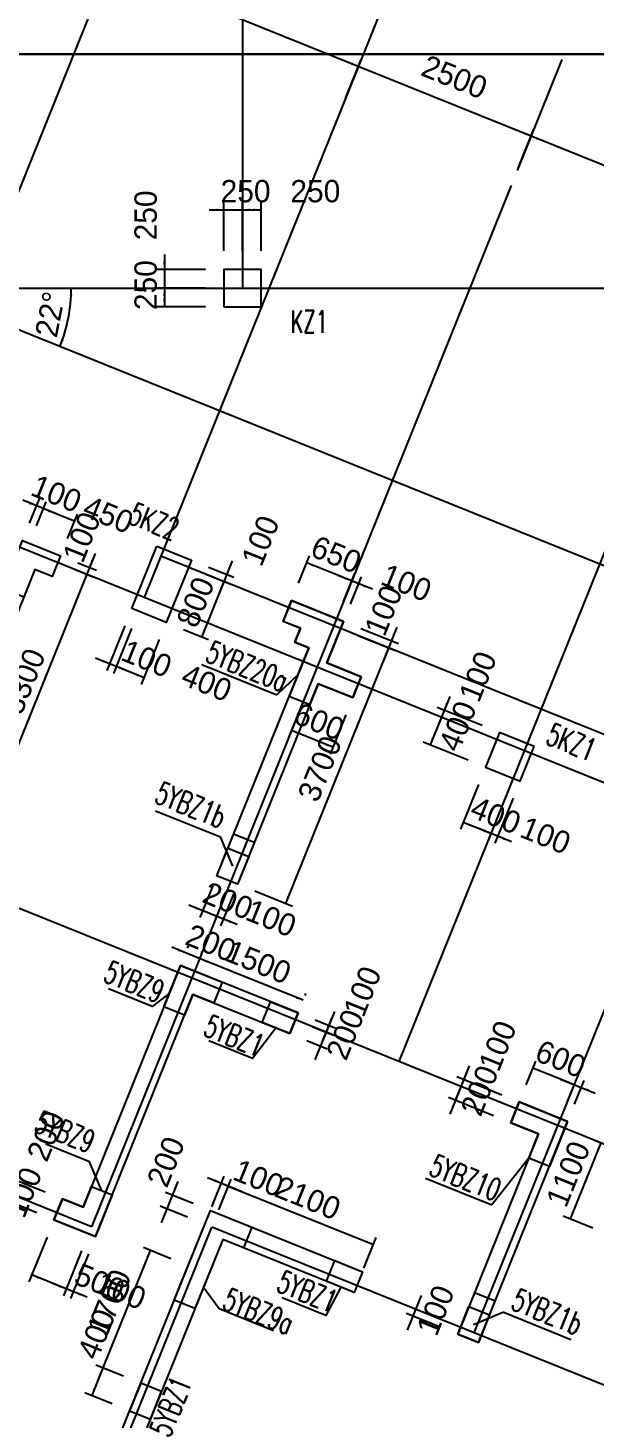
# Model space of a CAD drawing. Extents: x 387171 to 699106, y 11966 to 245688.
# Drawn here: x 535876 to 543490, y 78905 to 97582 of the extents above; entities that cross this region are included whole.
import ezdxf

# ---------------------------------------------------------------- set-up
doc = ezdxf.new("R2010")
doc.units = 0
doc.header["$LTSCALE"] = 100
doc.header["$MEASUREMENT"] = 0
doc.linetypes.add('DASHED', pattern=[19.05, 12.7, -6.35])
for name, color, linetype in [('b边缘构件', 235, 'Continuous'), ('COLU', 7, 'Continuous'), ('colu-主楼', 7, 'Continuous'), ('COLU_DASH', 9, 'DASHED'), ('DIM', 3, 'Continuous'), ('DOTE', 253, 'Continuous'), ('L-AXIS', 3, 'Continuous'), ('NUM', 7, 'Continuous'), ('wall-主楼', 2, 'Continuous'), ('Y阴影', 254, 'Continuous'), ('小尺寸', 4, 'Continuous'), ('边缘构件标注', 1, 'Continuous')]:
    doc.layers.add(name, color=color, linetype=linetype)
doc.styles.add('hztxt', font='hztxt')
doc.styles.get("Standard").update_dxf_attribs({"font": 'standard'})
doc.dimstyles.get("Standard").update_dxf_attribs({"dimtxt": 300, "dimasz": 100, "dimexe": 100, "dimexo": 250, "dimgap": 100, "dimtad": 0, "dimtoh": 1, "dimdec": 0, "dimdsep": 46, "dimcen": 0.09, "dimclrt": 7, "dimadec": 0, "dimazin": 0, "dimtfac": 1, "dimtdec": 4, "dimtofl": 0, "dimtmove": 0, "dimatfit": 3, "dimfxl": 1, "dimtolj": 1, "dimtzin": 0, "dimarcsym": 0})

# ---------------------------------------------------------------- blocks, each defined once
blk = doc.blocks.new('*D1286')
at = {"layer": 'L-AXIS', "color": 0, "linetype": 'ByBlock', "lineweight": -2}
for p, q in [((540137, 96632), (540348, 97156)), ((542630, 96129), (540311, 97064)), ((542456, 95697), (542667, 96222))]:
    blk.add_line(p, q, dxfattribs=at)
for points in [[(540311, 97064), (540410, 97042), (540398, 97011)], [(542630, 96129), (542531, 96151), (542543, 96182)]]:
    blk.add_solid(points, dxfattribs=at)
at = {"layer": 'L-AXIS', "color": 7, "linetype": 'Continuous', "lineweight": -2, "insert": (541601, 96921), "char_height": 300, "width": 780, "attachment_point": 5, "rotation": 338.0454, "style": 'hztxt'}
blk.add_mtext('2500', dxfattribs=at)
blk = doc.blocks.new('*D3702')
at = {"layer": 'L-AXIS', "color": 0, "linetype": 'ByBlock', "lineweight": -2}
for p, q in [((536798, 97978), (537009, 98502)), ((540311, 97064), (536972, 98410)), ((540137, 96632), (540348, 97156))]:
    blk.add_line(p, q, dxfattribs=at)
for points in [[(536972, 98410), (537071, 98388), (537059, 98357)], [(540311, 97064), (540212, 97086), (540225, 97117)]]:
    blk.add_solid(points, dxfattribs=at)
at = {"layer": 'L-AXIS', "color": 7, "linetype": 'Continuous', "lineweight": -2, "insert": (538772, 98061), "char_height": 300, "width": 775, "attachment_point": 5, "rotation": 338.0454, "style": 'hztxt'}
blk.add_mtext('3600', dxfattribs=at)
blk = doc.blocks.new('*D2415')
at = {"layer": 'L-AXIS', "color": 0, "linetype": 'ByBlock', "lineweight": -2}
blk.add_arc((534358, 94088), 2100, 338.0454, 0, dxfattribs=at)
for points in [[(536457, 94088), (536472, 93988), (536438, 93988)], [(536305, 93303), (536325, 93402), (536356, 93391)]]:
    blk.add_solid(points, dxfattribs=at)
at = {"layer": 'L-AXIS', "color": 7, "linetype": 'Continuous', "lineweight": -2, "insert": (536321, 93707), "char_height": 300, "width": 453.33, "attachment_point": 8, "rotation": 79.0227, "style": 'hztxt'}
blk.add_mtext('22%%D', dxfattribs=at)
blk = doc.blocks.new('*D1486')
at = {"layer": 'L-AXIS', "color": 0, "linetype": 'ByBlock', "lineweight": -2}
for p, q in [((542456, 95697), (542667, 96222)), ((545412, 95007), (542630, 96129)), ((545238, 94575), (545450, 95100))]:
    blk.add_line(p, q, dxfattribs=at)
for points in [[(542630, 96129), (542729, 96107), (542716, 96076)], [(545412, 95007), (545313, 95029), (545326, 95060)]]:
    blk.add_solid(points, dxfattribs=at)
at = {"layer": 'L-AXIS', "color": 7, "linetype": 'Continuous', "lineweight": -2, "insert": (544152, 95893), "char_height": 300, "width": 780, "attachment_point": 5, "rotation": 338.0454, "style": 'hztxt'}
blk.add_mtext('3000', dxfattribs=at)
blk = doc.blocks.new('*D110')
at = {"layer": '小尺寸', "color": 0, "linetype": 'ByBlock', "lineweight": -2}
for p, q in [((538620, 90429), (538433, 89965)), ((538265, 90249), (538601, 90113)), ((538302, 90342), (538638, 90206))]:
    blk.add_line(p, q, dxfattribs=at)
for points in [[(538545, 90244), (538567, 90343), (538598, 90330)], [(538508, 90151), (538486, 90052), (538455, 90064)]]:
    blk.add_solid(points, dxfattribs=at)
at = {"layer": '小尺寸', "color": 7, "linetype": 'Continuous', "lineweight": -2, "insert": (538998, 90698), "char_height": 300, "width": 476.67, "attachment_point": 5, "rotation": 68.0454, "style": 'hztxt'}
blk.add_mtext('100', dxfattribs=at)
blk = doc.blocks.new('*D603')
at = {"layer": '小尺寸', "color": 0, "linetype": 'ByBlock', "lineweight": -2}
for p, q in [((538265, 90249), (538601, 90113)), ((538508, 90151), (538209, 89409)), ((537966, 89507), (538302, 89371))]:
    blk.add_line(p, q, dxfattribs=at)
for points in [[(538508, 90151), (538486, 90052), (538455, 90064)], [(538209, 89409), (538231, 89508), (538262, 89495)]]:
    blk.add_solid(points, dxfattribs=at)
at = {"layer": '小尺寸', "color": 7, "linetype": 'Continuous', "lineweight": -2, "insert": (538127, 89873), "char_height": 300, "width": 566.67, "attachment_point": 5, "rotation": 68.0454, "style": 'hztxt'}
blk.add_mtext('800', dxfattribs=at)
blk = doc.blocks.new('*D3101')
at = {"layer": '小尺寸', "color": 0, "linetype": 'ByBlock', "lineweight": -2}
for p, q in [((537269, 89518), (537026, 88915)), ((537640, 89369), (537397, 88766)), ((537435, 88858), (537064, 89008))]:
    blk.add_line(p, q, dxfattribs=at)
for points in [[(537064, 89008), (537163, 88986), (537150, 88955)], [(537435, 88858), (537336, 88880), (537348, 88911)]]:
    blk.add_solid(points, dxfattribs=at)
at = {"layer": '小尺寸', "color": 7, "linetype": 'Continuous', "lineweight": -2, "insert": (538276, 88789), "char_height": 300, "width": 576.67, "attachment_point": 5, "rotation": 338.0454, "style": 'hztxt'}
blk.add_mtext('400', dxfattribs=at)
blk = doc.blocks.new('*D3293')
at = {"layer": '小尺寸', "color": 0, "linetype": 'ByBlock', "lineweight": -2}
for p, q in [((537177, 89555), (536934, 88953)), ((537269, 89518), (537026, 88915)), ((537249, 88933), (536785, 89120))]:
    blk.add_line(p, q, dxfattribs=at)
for points in [[(536971, 89045), (536872, 89067), (536884, 89098)], [(537064, 89008), (537163, 88986), (537150, 88955)]]:
    blk.add_solid(points, dxfattribs=at)
at = {"layer": '小尺寸', "color": 7, "linetype": 'Continuous', "lineweight": -2, "insert": (537471, 89113), "char_height": 300, "width": 476.67, "attachment_point": 5, "rotation": 338.0454, "style": 'hztxt'}
blk.add_mtext('100', dxfattribs=at)
blk = doc.blocks.new('*D3273')
at = {"layer": '小尺寸', "color": 0, "linetype": 'ByBlock', "lineweight": -2}
for p, q in [((541538, 88606), (541351, 88142)), ((541936, 88122), (541333, 88365)), ((541973, 88215), (541370, 88458))]:
    blk.add_line(p, q, dxfattribs=at)
for points in [[(541463, 88420), (541485, 88519), (541516, 88507)], [(541426, 88328), (541404, 88229), (541373, 88241)]]:
    blk.add_solid(points, dxfattribs=at)
at = {"layer": '小尺寸', "color": 7, "linetype": 'Continuous', "lineweight": -2, "insert": (541916, 88874), "char_height": 300, "width": 476.67, "attachment_point": 5, "rotation": 68.0454, "style": 'hztxt'}
blk.add_mtext('100', dxfattribs=at)
blk = doc.blocks.new('*D3474')
at = {"layer": '小尺寸', "color": 0, "linetype": 'ByBlock', "lineweight": -2}
for p, q in [((541936, 88122), (541333, 88365)), ((541426, 88328), (541276, 87957)), ((541786, 87751), (541183, 87994))]:
    blk.add_line(p, q, dxfattribs=at)
for points in [[(541426, 88328), (541404, 88229), (541373, 88241)], [(541276, 87957), (541298, 88056), (541329, 88043)]]:
    blk.add_solid(points, dxfattribs=at)
at = {"layer": '小尺寸', "color": 7, "linetype": 'Continuous', "lineweight": -2, "insert": (541646, 88207), "char_height": 300, "width": 576.67, "attachment_point": 5, "rotation": 68.0454, "style": 'hztxt'}
blk.add_mtext('400', dxfattribs=at)
blk = doc.blocks.new('*D3729')
at = {"layer": '小尺寸', "color": 0, "linetype": 'ByBlock', "lineweight": -2}
for p, q in [((542296, 87276), (542053, 86673)), ((542388, 87239), (542145, 86636)), ((542368, 86654), (541905, 86841))]:
    blk.add_line(p, q, dxfattribs=at)
for points in [[(542090, 86766), (541991, 86788), (542003, 86819)], [(542183, 86729), (542282, 86707), (542269, 86676)]]:
    blk.add_solid(points, dxfattribs=at)
at = {"layer": '小尺寸', "color": 7, "linetype": 'Continuous', "lineweight": -2, "insert": (542824, 86740), "char_height": 300, "width": 476.67, "attachment_point": 5, "rotation": 338.0454, "style": 'hztxt'}
blk.add_mtext('100', dxfattribs=at)
blk = doc.blocks.new('*D2057')
at = {"layer": '小尺寸', "color": 0, "linetype": 'ByBlock', "lineweight": -2}
for p, q in [((541925, 87426), (541682, 86823)), ((542296, 87276), (542053, 86673)), ((542090, 86766), (541719, 86916))]:
    blk.add_line(p, q, dxfattribs=at)
for points in [[(541719, 86916), (541818, 86894), (541806, 86863)], [(542090, 86766), (541991, 86788), (542003, 86819)]]:
    blk.add_solid(points, dxfattribs=at)
at = {"layer": '小尺寸', "color": 7, "linetype": 'Continuous', "lineweight": -2, "insert": (542156, 87009), "char_height": 300, "width": 576.67, "attachment_point": 5, "rotation": 338.0454, "style": 'hztxt'}
blk.add_mtext('400', dxfattribs=at)
blk = doc.blocks.new('*D3085')
at = {"layer": '小尺寸', "color": 0, "linetype": 'ByBlock', "lineweight": -2}
for p, q in [((538543, 85990), (538370, 85563)), ((538635, 85953), (538463, 85525)), ((538686, 85543), (538222, 85730))]:
    blk.add_line(p, q, dxfattribs=at)
for points in [[(538408, 85655), (538309, 85677), (538321, 85708)], [(538500, 85618), (538599, 85596), (538587, 85565)]]:
    blk.add_solid(points, dxfattribs=at)
at = {"layer": '小尺寸', "color": 7, "linetype": 'Continuous', "lineweight": -2, "insert": (539141, 85629), "char_height": 300, "width": 476.67, "attachment_point": 5, "rotation": 338.0454, "style": 'hztxt'}
blk.add_mtext('100', dxfattribs=at)
blk = doc.blocks.new('*D3495')
at = {"layer": '小尺寸', "color": 0, "linetype": 'ByBlock', "lineweight": -2}
for p, q in [((537668, 81540), (537893, 82097)), ((538094, 81800), (537725, 81949)), ((538019, 81615), (537650, 81763))]:
    blk.add_line(p, q, dxfattribs=at)
for points in [[(537818, 81911), (537840, 82010), (537871, 81998)], [(537743, 81726), (537721, 81627), (537690, 81639)]]:
    blk.add_solid(points, dxfattribs=at)
at = {"layer": '小尺寸', "color": 7, "linetype": 'Continuous', "lineweight": -2, "insert": (537729, 82360), "char_height": 300, "width": 566.67, "attachment_point": 5, "rotation": 68.0454, "style": 'hztxt'}
blk.add_mtext('200', dxfattribs=at)
blk = doc.blocks.new('*D1856')
at = {"layer": '小尺寸', "color": 0, "linetype": 'ByBlock', "lineweight": -2}
for p, q in [((540971, 80101), (541158, 80565)), ((541413, 80138), (540953, 80324)), ((541450, 80231), (540991, 80417))]:
    blk.add_line(p, q, dxfattribs=at)
for points in [[(541084, 80379), (541106, 80478), (541136, 80466)], [(541046, 80286), (541024, 80187), (540993, 80200)]]:
    blk.add_solid(points, dxfattribs=at)
at = {"layer": '小尺寸', "color": 7, "linetype": 'Continuous', "lineweight": -2, "insert": (541348, 80366), "char_height": 300, "width": 476.67, "attachment_point": 5, "rotation": 68.0454, "style": 'hztxt'}
blk.add_mtext('100', dxfattribs=at)
blk = doc.blocks.new('*D2559')
at = {"layer": '小尺寸', "color": 0, "linetype": 'ByBlock', "lineweight": -2}
for p, q in [((538357, 86065), (538185, 85637)), ((538543, 85990), (538370, 85563)), ((538593, 85581), (538037, 85805))]:
    blk.add_line(p, q, dxfattribs=at)
for points in [[(538222, 85730), (538123, 85752), (538136, 85783)], [(538408, 85655), (538507, 85633), (538494, 85603)]]:
    blk.add_solid(points, dxfattribs=at)
at = {"layer": '小尺寸', "color": 7, "linetype": 'Continuous', "lineweight": -2, "insert": (538562, 85863), "char_height": 300, "width": 566.67, "attachment_point": 5, "rotation": 338.0454, "style": 'hztxt'}
blk.add_mtext('200', dxfattribs=at)
blk = doc.blocks.new('*D532')
at = {"layer": '小尺寸', "color": 0, "linetype": 'ByBlock', "lineweight": -2}
for p, q in [((540501, 90045), (540037, 90232)), ((540111, 89882), (540260, 90250)), ((540204, 89844), (540352, 90212))]:
    blk.add_line(p, q, dxfattribs=at)
for points in [[(540222, 90157), (540123, 90179), (540136, 90210)], [(540315, 90120), (540414, 90098), (540402, 90067)]]:
    blk.add_solid(points, dxfattribs=at)
at = {"layer": '小尺寸', "color": 7, "linetype": 'Continuous', "lineweight": -2, "insert": (540956, 90131), "char_height": 300, "width": 476.67, "attachment_point": 5, "rotation": 338.0454, "style": 'hztxt'}
blk.add_mtext('100', dxfattribs=at)
blk = doc.blocks.new('*D501')
at = {"layer": '小尺寸', "color": 0, "linetype": 'ByBlock', "lineweight": -2}
for p, q in [((539509, 90125), (539657, 90493)), ((540222, 90157), (539619, 90400)), ((540111, 89882), (540260, 90250))]:
    blk.add_line(p, q, dxfattribs=at)
for points in [[(539619, 90400), (539718, 90378), (539706, 90347)], [(540222, 90157), (540123, 90179), (540136, 90210)]]:
    blk.add_solid(points, dxfattribs=at)
at = {"layer": '小尺寸', "color": 7, "linetype": 'Continuous', "lineweight": -2, "insert": (540014, 90510), "char_height": 300, "width": 556.67, "attachment_point": 5, "rotation": 338.0454, "style": 'hztxt'}
blk.add_mtext('650', dxfattribs=at)
blk = doc.blocks.new('*D750')
at = {"layer": '小尺寸', "color": 0, "linetype": 'ByBlock', "lineweight": -2}
for p, q in [((540343, 89519), (540848, 89315)), ((540830, 89538), (540643, 89074)), ((540305, 89426), (540811, 89222))]:
    blk.add_line(p, q, dxfattribs=at)
for points in [[(540756, 89353), (540777, 89452), (540808, 89439)], [(540718, 89260), (540696, 89161), (540665, 89173)]]:
    blk.add_solid(points, dxfattribs=at)
at = {"layer": '小尺寸', "color": 7, "linetype": 'Continuous', "lineweight": -2, "insert": (540650, 89760), "char_height": 300, "width": 476.67, "attachment_point": 5, "rotation": 68.0454, "style": 'hztxt'}
blk.add_mtext('100', dxfattribs=at)
blk = doc.blocks.new('*D1007')
at = {"layer": '小尺寸', "color": 0, "linetype": 'ByBlock', "lineweight": -2}
for p, q in [((540305, 89426), (540811, 89222)), ((540718, 89260), (539335, 85828)), ((538922, 85995), (539427, 85791))]:
    blk.add_line(p, q, dxfattribs=at)
for points in [[(540718, 89260), (540696, 89161), (540665, 89173)], [(539335, 85828), (539357, 85927), (539388, 85915)]]:
    blk.add_solid(points, dxfattribs=at)
at = {"layer": '小尺寸', "color": 7, "linetype": 'Continuous', "lineweight": -2, "insert": (539795, 87637), "char_height": 300, "width": 780, "attachment_point": 5, "rotation": 68.0454, "style": 'hztxt'}
blk.add_mtext('3700', dxfattribs=at)
blk = doc.blocks.new('*D1284')
at = {"layer": '小尺寸', "color": 0, "linetype": 'ByBlock', "lineweight": -2}
for p, q in [((536547, 90402), (536797, 90301)), ((536779, 90524), (536592, 90060)), ((536510, 90309), (536760, 90208))]:
    blk.add_line(p, q, dxfattribs=at)
for points in [[(536704, 90339), (536726, 90438), (536757, 90425)], [(536667, 90246), (536645, 90147), (536614, 90159)]]:
    blk.add_solid(points, dxfattribs=at)
at = {"layer": '小尺寸', "color": 7, "linetype": 'Continuous', "lineweight": -2, "insert": (536599, 90746), "char_height": 300, "width": 476.67, "attachment_point": 5, "rotation": 68.0454, "style": 'hztxt'}
blk.add_mtext('100', dxfattribs=at)
blk = doc.blocks.new('*D3952')
at = {"layer": '小尺寸', "color": 0, "linetype": 'ByBlock', "lineweight": -2}
for p, q in [((536667, 90246), (535433, 87185)), ((536510, 90309), (536760, 90208)), ((535044, 87342), (535526, 87148))]:
    blk.add_line(p, q, dxfattribs=at)
for points in [[(536667, 90246), (536645, 90147), (536614, 90159)], [(535433, 87185), (535455, 87284), (535486, 87272)]]:
    blk.add_solid(points, dxfattribs=at)
at = {"layer": '小尺寸', "color": 7, "linetype": 'Continuous', "lineweight": -2, "insert": (535818, 88809), "char_height": 300, "width": 780, "attachment_point": 5, "rotation": 68.0454, "style": 'hztxt'}
blk.add_mtext('3300', dxfattribs=at)
blk = doc.blocks.new('*D4170')
at = {"layer": '小尺寸', "color": 0, "linetype": 'ByBlock', "lineweight": -2}
for p, q in [((535992, 90895), (536123, 91220)), ((536502, 90959), (536085, 91127)), ((536409, 90727), (536540, 91052))]:
    blk.add_line(p, q, dxfattribs=at)
for points in [[(536085, 91127), (536184, 91105), (536172, 91075)], [(536502, 90959), (536404, 90981), (536416, 91012)]]:
    blk.add_solid(points, dxfattribs=at)
at = {"layer": '小尺寸', "color": 7, "linetype": 'Continuous', "lineweight": -2, "insert": (536956, 91046), "char_height": 300, "width": 576.67, "attachment_point": 5, "rotation": 338.0454, "style": 'hztxt'}
blk.add_mtext('450', dxfattribs=at)
blk = doc.blocks.new('*D36')
at = {"layer": '小尺寸', "color": 0, "linetype": 'ByBlock', "lineweight": -2}
for p, q in [((536271, 91053), (535807, 91240)), ((535899, 90933), (536030, 91257)), ((535992, 90895), (536123, 91220))]:
    blk.add_line(p, q, dxfattribs=at)
for points in [[(535992, 91165), (535893, 91187), (535906, 91218)], [(536085, 91127), (536184, 91105), (536172, 91075)]]:
    blk.add_solid(points, dxfattribs=at)
at = {"layer": '小尺寸', "color": 7, "linetype": 'Continuous', "lineweight": -2, "insert": (536259, 91327), "char_height": 300, "width": 476.67, "attachment_point": 5, "rotation": 338.0454, "style": 'hztxt'}
blk.add_mtext('100', dxfattribs=at)
blk = doc.blocks.new('*D1335')
at = {"layer": '小尺寸', "color": 0, "linetype": 'ByBlock', "lineweight": -2}
for p, q in [((538205, 85152), (538217, 85182)), ((539571, 84528), (538179, 85089)), ((539596, 84591), (539608, 84621))]:
    blk.add_line(p, q, dxfattribs=at)
for points in [[(538179, 85089), (538278, 85067), (538266, 85036)], [(539571, 84528), (539472, 84550), (539484, 84581)]]:
    blk.add_solid(points, dxfattribs=at)
at = {"layer": '小尺寸', "color": 7, "linetype": 'Continuous', "lineweight": -2, "insert": (538969, 85040), "char_height": 300, "width": 690, "attachment_point": 5, "rotation": 338.0454, "style": 'hztxt'}
blk.add_mtext('1500', dxfattribs=at)
blk = doc.blocks.new('*D1570')
at = {"layer": '小尺寸', "color": 0, "linetype": 'ByBlock', "lineweight": -2}
for p, q in [((538365, 85014), (537808, 85239)), ((538019, 85226), (538031, 85257)), ((538205, 85152), (538217, 85182))]:
    blk.add_line(p, q, dxfattribs=at)
for points in [[(537994, 85164), (537895, 85186), (537907, 85217)], [(538179, 85089), (538278, 85067), (538266, 85036)]]:
    blk.add_solid(points, dxfattribs=at)
at = {"layer": '小尺寸', "color": 7, "linetype": 'Continuous', "lineweight": -2, "insert": (538333, 85296), "char_height": 300, "width": 566.67, "attachment_point": 5, "rotation": 338.0454, "style": 'hztxt'}
blk.add_mtext('200', dxfattribs=at)
blk = doc.blocks.new('*D565')
at = {"layer": '小尺寸', "color": 0, "linetype": 'ByBlock', "lineweight": -2}
for p, q in [((536597, 81163), (536354, 80561)), ((536690, 81126), (536447, 80523)), ((536670, 80541), (536206, 80728))]:
    blk.add_line(p, q, dxfattribs=at)
for points in [[(536391, 80653), (536292, 80675), (536305, 80706)], [(536484, 80616), (536583, 80594), (536571, 80563)]]:
    blk.add_solid(points, dxfattribs=at)
at = {"layer": '小尺寸', "color": 7, "linetype": 'Continuous', "lineweight": -2, "insert": (537125, 80627), "char_height": 300, "width": 476.67, "attachment_point": 5, "rotation": 338.0454, "style": 'hztxt'}
blk.add_mtext('100', dxfattribs=at)
blk = doc.blocks.new('*D816')
at = {"layer": '小尺寸', "color": 0, "linetype": 'ByBlock', "lineweight": -2}
for p, q in [((536133, 81350), (535890, 80747)), ((536597, 81163), (536354, 80561)), ((536391, 80653), (535928, 80840))]:
    blk.add_line(p, q, dxfattribs=at)
for points in [[(535928, 80840), (536027, 80818), (536014, 80787)], [(536391, 80653), (536292, 80675), (536305, 80706)]]:
    blk.add_solid(points, dxfattribs=at)
at = {"layer": '小尺寸', "color": 7, "linetype": 'Continuous', "lineweight": -2, "insert": (536840, 80742), "char_height": 300, "width": 566.67, "attachment_point": 5, "rotation": 338.0454, "style": 'hztxt'}
blk.add_mtext('500', dxfattribs=at)
blk = doc.blocks.new('*D1069')
at = {"layer": '小尺寸', "color": 0, "linetype": 'ByBlock', "lineweight": -2}
for p, q in [((535437, 81685), (535623, 82149)), ((535878, 81831), (535456, 82001)), ((535995, 81676), (535419, 81908))]:
    blk.add_line(p, q, dxfattribs=at)
for points in [[(535549, 81963), (535571, 82062), (535602, 82050)], [(535511, 81871), (535489, 81772), (535458, 81784)]]:
    blk.add_solid(points, dxfattribs=at)
at = {"layer": '小尺寸', "color": 7, "linetype": 'Continuous', "lineweight": -2, "insert": (535813, 81950), "char_height": 300, "width": 476.67, "attachment_point": 5, "rotation": 68.0454, "style": 'hztxt'}
blk.add_mtext('100', dxfattribs=at)
blk = doc.blocks.new('*D1032')
at = {"layer": '小尺寸', "color": 0, "linetype": 'ByBlock', "lineweight": -2}
for p, q in [((535474, 81778), (535698, 82334)), ((536107, 81954), (535531, 82186)), ((535878, 81831), (535456, 82001))]:
    blk.add_line(p, q, dxfattribs=at)
for points in [[(535623, 82149), (535645, 82248), (535676, 82235)], [(535549, 81963), (535527, 81864), (535496, 81877)]]:
    blk.add_solid(points, dxfattribs=at)
at = {"layer": '小尺寸', "color": 7, "linetype": 'Continuous', "lineweight": -2, "insert": (536118, 82706), "char_height": 300, "width": 566.67, "attachment_point": 5, "rotation": 68.0454, "style": 'hztxt'}
blk.add_mtext('200', dxfattribs=at)
blk = doc.blocks.new('*D3934')
at = {"layer": '小尺寸', "color": 0, "linetype": 'ByBlock', "lineweight": -2}
for p, q in [((539734, 84265), (540008, 84155)), ((539990, 84378), (539803, 83914)), ((539697, 84173), (539970, 84062))]:
    blk.add_line(p, q, dxfattribs=at)
for points in [[(539915, 84193), (539937, 84292), (539968, 84279)], [(539877, 84100), (539856, 84001), (539825, 84013)]]:
    blk.add_solid(points, dxfattribs=at)
at = {"layer": '小尺寸', "color": 7, "linetype": 'Continuous', "lineweight": -2, "insert": (540367, 84647), "char_height": 300, "width": 476.67, "attachment_point": 5, "rotation": 68.0454, "style": 'hztxt'}
blk.add_mtext('100', dxfattribs=at)
blk = doc.blocks.new('*D56')
at = {"layer": '小尺寸', "color": 0, "linetype": 'ByBlock', "lineweight": -2}
for p, q in [((539952, 84285), (539728, 83729)), ((539697, 84173), (539970, 84062)), ((539622, 83987), (539895, 83877))]:
    blk.add_line(p, q, dxfattribs=at)
for points in [[(539877, 84100), (539899, 84199), (539930, 84186)], [(539803, 83914), (539781, 83815), (539750, 83828)]]:
    blk.add_solid(points, dxfattribs=at)
at = {"layer": '小尺寸', "color": 7, "linetype": 'Continuous', "lineweight": -2, "insert": (540134, 84067), "char_height": 300, "width": 566.67, "attachment_point": 5, "rotation": 68.0454, "style": 'hztxt'}
blk.add_mtext('200', dxfattribs=at)
blk = doc.blocks.new('*D3022')
at = {"layer": '小尺寸', "color": 0, "linetype": 'ByBlock', "lineweight": -2}
for p, q in [((542564, 83394), (542692, 83712)), ((542654, 83619), (543211, 83395)), ((543120, 83170), (543248, 83488))]:
    blk.add_line(p, q, dxfattribs=at)
for points in [[(542654, 83619), (542753, 83597), (542741, 83566)], [(543211, 83395), (543112, 83417), (543124, 83448)]]:
    blk.add_solid(points, dxfattribs=at)
at = {"layer": '小尺寸', "color": 7, "linetype": 'Continuous', "lineweight": -2, "insert": (543026, 83739), "char_height": 300, "width": 556.67, "attachment_point": 5, "rotation": 338.0454, "style": 'hztxt'}
blk.add_mtext('600', dxfattribs=at)
blk = doc.blocks.new('*D2981')
at = {"layer": '小尺寸', "color": 0, "linetype": 'ByBlock', "lineweight": -2}
for p, q in [((543025, 83470), (543489, 83283)), ((543120, 83170), (543248, 83488)), ((543213, 83133), (543341, 83450))]:
    blk.add_line(p, q, dxfattribs=at)
for points in [[(543211, 83395), (543112, 83417), (543124, 83448)], [(543304, 83357), (543403, 83336), (543390, 83305)]]:
    blk.add_solid(points, dxfattribs=at)
at = {"layer": '小尺寸', "color": 7, "linetype": 'Continuous', "lineweight": -2, "insert": (543945, 83369), "char_height": 300, "width": 476.67, "attachment_point": 5, "rotation": 338.0454, "style": 'hztxt'}
blk.add_mtext('100', dxfattribs=at)
blk = doc.blocks.new('*D808')
at = {"layer": '小尺寸', "color": 0, "linetype": 'ByBlock', "lineweight": -2}
for p, q in [((541616, 83183), (541803, 83647)), ((542238, 83256), (541635, 83499)), ((542201, 83163), (541598, 83406))]:
    blk.add_line(p, q, dxfattribs=at)
for points in [[(541728, 83462), (541750, 83561), (541781, 83548)], [(541691, 83369), (541669, 83270), (541638, 83282)]]:
    blk.add_solid(points, dxfattribs=at)
at = {"layer": '小尺寸', "color": 7, "linetype": 'Continuous', "lineweight": -2, "insert": (542181, 83916), "char_height": 300, "width": 476.67, "attachment_point": 5, "rotation": 68.0454, "style": 'hztxt'}
blk.add_mtext('100', dxfattribs=at)
blk = doc.blocks.new('*D3206')
at = {"layer": '小尺寸', "color": 0, "linetype": 'ByBlock', "lineweight": -2}
for p, q in [((538287, 82147), (538751, 81960)), ((538344, 81753), (538510, 82165)), ((538437, 81716), (538603, 82127))]:
    blk.add_line(p, q, dxfattribs=at)
for points in [[(538473, 82072), (538374, 82094), (538386, 82125)], [(538565, 82034), (538664, 82013), (538652, 81982)]]:
    blk.add_solid(points, dxfattribs=at)
at = {"layer": '小尺寸', "color": 7, "linetype": 'Continuous', "lineweight": -2, "insert": (538973, 82140), "char_height": 300, "width": 476.67, "attachment_point": 5, "rotation": 338.0454, "style": 'hztxt'}
blk.add_mtext('100', dxfattribs=at)
blk = doc.blocks.new('*D1271')
at = {"layer": '小尺寸', "color": 0, "linetype": 'ByBlock', "lineweight": -2}
for p, q in [((538437, 81716), (538603, 82127)), ((538565, 82034), (540513, 81249)), ((540385, 80930), (540551, 81342))]:
    blk.add_line(p, q, dxfattribs=at)
for points in [[(538565, 82034), (538664, 82013), (538652, 81982)], [(540513, 81249), (540414, 81271), (540427, 81302)]]:
    blk.add_solid(points, dxfattribs=at)
at = {"layer": '小尺寸', "color": 7, "linetype": 'Continuous', "lineweight": -2, "insert": (539633, 81874), "char_height": 300, "width": 775, "attachment_point": 5, "rotation": 338.0454, "style": 'hztxt'}
blk.add_mtext('2100', dxfattribs=at)
blk = doc.blocks.new('*D772')
at = {"layer": '小尺寸', "color": 0, "linetype": 'ByBlock', "lineweight": -2}
for p, q in [((537518, 81169), (536883, 79593)), ((537794, 81058), (537426, 81207)), ((537159, 79482), (536790, 79630))]:
    blk.add_line(p, q, dxfattribs=at)
for points in [[(537518, 81169), (537496, 81070), (537465, 81083)], [(536883, 79593), (536905, 79692), (536936, 79680)]]:
    blk.add_solid(points, dxfattribs=at)
at = {"layer": '小尺寸', "color": 7, "linetype": 'Continuous', "lineweight": -2, "insert": (536969, 80475), "char_height": 300, "width": 690, "attachment_point": 5, "rotation": 68.0454, "style": 'hztxt'}
blk.add_mtext('1700', dxfattribs=at)
blk = doc.blocks.new('*D1026')
at = {"layer": '小尺寸', "color": 0, "linetype": 'ByBlock', "lineweight": -2}
for p, q in [((536883, 79593), (536733, 79222)), ((537159, 79482), (536790, 79630)), ((537009, 79111), (536641, 79259))]:
    blk.add_line(p, q, dxfattribs=at)
for points in [[(536883, 79593), (536861, 79494), (536830, 79507)], [(536733, 79222), (536755, 79321), (536786, 79309)]]:
    blk.add_solid(points, dxfattribs=at)
at = {"layer": '小尺寸', "color": 7, "linetype": 'Continuous', "lineweight": -2, "insert": (536796, 80047), "char_height": 300, "width": 576.67, "attachment_point": 5, "rotation": 68.0454, "style": 'hztxt'}
blk.add_mtext('400', dxfattribs=at)
blk = doc.blocks.new('*D51')
at = {"layer": '小尺寸', "color": 0, "linetype": 'ByBlock', "lineweight": -2}
for p, q in [((543566, 82613), (543154, 81593)), ((543871, 82490), (543473, 82651)), ((543459, 81470), (543062, 81630))]:
    blk.add_line(p, q, dxfattribs=at)
for points in [[(543566, 82613), (543544, 82514), (543513, 82527)], [(543154, 81593), (543176, 81692), (543207, 81679)]]:
    blk.add_solid(points, dxfattribs=at)
at = {"layer": '小尺寸', "color": 7, "linetype": 'Continuous', "lineweight": -2, "insert": (543128, 82196), "char_height": 300, "width": 685, "attachment_point": 5, "rotation": 68.0454, "style": 'hztxt'}
blk.add_mtext('1100', dxfattribs=at)
blk = doc.blocks.new('*D2490')
at = {"layer": '小尺寸', "color": 0, "linetype": 'ByBlock', "lineweight": -2}
for p, q in [((539588, 88583), (539376, 88056)), ((540144, 88359), (539932, 87832)), ((539969, 87925), (539413, 88149))]:
    blk.add_line(p, q, dxfattribs=at)
for points in [[(539413, 88149), (539512, 88127), (539499, 88096)], [(539969, 87925), (539870, 87947), (539883, 87978)]]:
    blk.add_solid(points, dxfattribs=at)
at = {"layer": '小尺寸', "color": 7, "linetype": 'Continuous', "lineweight": -2, "insert": (539785, 88269), "char_height": 300, "width": 556.67, "attachment_point": 5, "rotation": 338.0454, "style": 'hztxt'}
blk.add_mtext('600', dxfattribs=at)
blk = doc.blocks.new('*D1790')
at = {"layer": '小尺寸', "color": 0, "linetype": 'ByBlock', "lineweight": -2}
for p, q in [((541765, 83554), (541541, 82998)), ((542201, 83163), (541598, 83406)), ((542126, 82978), (541523, 83221))]:
    blk.add_line(p, q, dxfattribs=at)
for points in [[(541691, 83369), (541713, 83468), (541744, 83455)], [(541616, 83183), (541594, 83084), (541563, 83097)]]:
    blk.add_solid(points, dxfattribs=at)
at = {"layer": '小尺寸', "color": 7, "linetype": 'Continuous', "lineweight": -2, "insert": (541939, 83316), "char_height": 300, "width": 566.67, "attachment_point": 5, "rotation": 68.0454, "style": 'hztxt'}
blk.add_mtext('200', dxfattribs=at)
blk = doc.blocks.new('*D782')
at = {"layer": 'DIM', "color": 0, "linetype": 'ByBlock', "lineweight": -2}
for p, q in [((537708, 94538), (537708, 93888)), ((538258, 94338), (537608, 94338)), ((538258, 94088), (537608, 94088))]:
    blk.add_line(p, q, dxfattribs=at)
for points in [[(537708, 94338), (537691, 94438), (537725, 94438)], [(537708, 94088), (537725, 93988), (537691, 93988)]]:
    blk.add_solid(points, dxfattribs=at)
at = {"layer": 'DIM', "color": 7, "linetype": 'Continuous', "lineweight": -2, "insert": (537458, 95064), "char_height": 300, "width": 566.67, "attachment_point": 5, "rotation": 90, "style": 'hztxt'}
blk.add_mtext('250', dxfattribs=at)
blk = doc.blocks.new('*D1050')
at = {"layer": 'DIM', "color": 0, "linetype": 'ByBlock', "lineweight": -2}
for p, q in [((538258, 94088), (537608, 94088)), ((537708, 94088), (537708, 93838)), ((538258, 93838), (537608, 93838))]:
    blk.add_line(p, q, dxfattribs=at)
for points in [[(537708, 94088), (537725, 93988), (537691, 93988)], [(537708, 93838), (537691, 93938), (537725, 93938)]]:
    blk.add_solid(points, dxfattribs=at)
at = {"layer": 'DIM', "color": 7, "linetype": 'Continuous', "lineweight": -2, "insert": (537458, 94128), "char_height": 300, "width": 566.67, "attachment_point": 5, "rotation": 90, "style": 'hztxt'}
blk.add_mtext('250', dxfattribs=at)
blk = doc.blocks.new('*D3451')
at = {"layer": 'DIM', "color": 0, "linetype": 'ByBlock', "lineweight": -2}
for p, q in [((538308, 95138), (538958, 95138)), ((538508, 94588), (538508, 95238)), ((538758, 94588), (538758, 95238))]:
    blk.add_line(p, q, dxfattribs=at)
for points in [[(538508, 95138), (538408, 95121), (538408, 95155)], [(538758, 95138), (538858, 95155), (538858, 95121)]]:
    blk.add_solid(points, dxfattribs=at)
at = {"layer": 'DIM', "color": 7, "linetype": 'Continuous', "lineweight": -2, "insert": (538798, 95388), "char_height": 300, "width": 566.67, "attachment_point": 5, "style": 'hztxt'}
blk.add_mtext('250', dxfattribs=at)
blk = doc.blocks.new('*D3704')
at = {"layer": 'DIM', "color": 0, "linetype": 'ByBlock', "lineweight": -2}
for p, q in [((538758, 94588), (538758, 95238)), ((538758, 95138), (539008, 95138)), ((539008, 94588), (539008, 95238))]:
    blk.add_line(p, q, dxfattribs=at)
for points in [[(538758, 95138), (538858, 95155), (538858, 95121)], [(539008, 95138), (538908, 95121), (538908, 95155)]]:
    blk.add_solid(points, dxfattribs=at)
at = {"layer": 'DIM', "color": 7, "linetype": 'Continuous', "lineweight": -2, "insert": (539734, 95388), "char_height": 300, "width": 566.67, "attachment_point": 5, "style": 'hztxt'}
blk.add_mtext('250', dxfattribs=at)
blk = doc.blocks.new('后浇带现场')
at = {"color": 6, "lineweight": 30}
blk.add_lwpolyline([(780665, 624270), (707583, 624270)], dxfattribs=at)

msp = doc.modelspace()

# ---------------------------------------------------------------- hatches: boundary and pattern name
at = {"layer": 'Y阴影'}
h = msp.add_hatch(dxfattribs=at)
h.set_pattern_fill('ANSI31', color=256, scale=25, angle=-21.95462, style=0)
h.set_pattern_definition([])
h.paths.add_polyline_path([(536315.6, 90495.4), (536203.4, 90217.1), (535971.5, 90310.6), (535822, 89939.6), (535543.7, 90051.8), (535805.4, 90701)], flags=0)
h = msp.add_hatch(dxfattribs=at)
h.set_pattern_fill('ANSI31', color=256, scale=25, angle=-21.95462, style=0)
h.set_pattern_definition([])
h.paths.add_polyline_path([(539303, 89614.8), (539534.8, 89521.3), (539460, 89335.6), (539645.5, 89260.9), (539383.8, 88611.6), (539662, 88499.5), (539774.2, 88777.7), (540237.9, 88590.8), (540350.1, 88869), (539886.4, 89056), (540110.7, 89612.6), (539415.1, 89893)], flags=0)
h = msp.add_hatch(dxfattribs=at)
h.set_pattern_fill('ANSI31', color=256, scale=25, angle=-21.95462, style=0)
h.set_pattern_definition([])
h.paths.add_polyline_path([(538839.5, 86459), (538690, 86088), (538411.7, 86200.2), (538561.3, 86571.2)], flags=0)
h = msp.add_hatch(dxfattribs=at)
h.set_pattern_fill('ANSI31', color=256, scale=25, angle=-21.95462, style=0)
h.set_pattern_definition([])
h.paths.add_polyline_path([(538482.2, 84770.1), (538370, 84491.9), (538091.8, 84604.1), (537979.6, 84325.8), (537701.4, 84438), (537925.7, 84994.5)], flags=0)
h = msp.add_hatch(dxfattribs=at)
h.set_pattern_fill('ANSI31', color=256, scale=25, angle=-21.95462, style=0)
h.set_pattern_definition([])
h.paths.add_polyline_path([(539390.2, 84080.6), (539019.2, 84230.2), (539131.4, 84508.4), (539502.4, 84358.9)], flags=0)
h = msp.add_hatch(dxfattribs=at)
h.set_pattern_fill('ANSI31', color=256, scale=25, angle=-21.95462, style=0)
h.set_pattern_definition([])
h.paths.add_polyline_path([(543119.6, 82900.8), (542876.6, 82297.9), (542598.3, 82410.1), (542729.2, 82734.7), (542358, 82884.3), (542470.2, 83162.5)], flags=0)
h = msp.add_hatch(dxfattribs=at)
h.set_pattern_fill('ANSI31', color=256, scale=25, angle=-21.95462, style=0)
h.set_pattern_definition([])
h.paths.add_polyline_path([(537007.5, 81914.4), (536783.2, 81357.9), (536226.7, 81582.2), (536338.9, 81860.4), (536617.1, 81748.3), (536729.3, 82026.5)], flags=0)
h = msp.add_hatch(dxfattribs=at)
h.set_pattern_fill('ANSI31', color=256, scale=25, angle=-21.95462, style=0)
h.set_pattern_definition([])
h.paths.add_polyline_path([(538881.9, 81482.2), (538769.7, 81204), (538491.5, 81316.2), (538117.6, 80388.7), (537839.4, 80500.8), (538325.4, 81706.6)], flags=0)
h = msp.add_hatch(dxfattribs=at)
h.set_pattern_fill('ANSI31', color=256, scale=25, angle=-21.95462, style=0)
h.set_pattern_definition([])
h.paths.add_polyline_path([(540253.6, 80605.9), (539882.6, 80755.4), (539994.7, 81033.7), (540365.7, 80884.1)], flags=0)
h = msp.add_hatch(dxfattribs=at)
h.set_pattern_fill('ANSI31', color=256, scale=25, angle=-21.95462, style=0)
h.set_pattern_definition([])
h.paths.add_polyline_path([(542072.7, 80303.8), (541923.2, 79932.8), (541644.9, 80045), (541794.5, 80416)], flags=0)
h = msp.add_hatch(dxfattribs=at)
h.set_pattern_fill('ANSI31', color=256, scale=25, angle=-21.95462, style=0)
h.set_pattern_definition([])
h.paths.add_polyline_path([(537669.3, 79276), (537391.1, 79388.2), (537241.5, 79017.2), (537519.7, 78905)], flags=0)

# ---------------------------------------------------------------- linework, layer by layer
at = {"layer": 'b边缘构件'}
for points in [[(536315.6, 90495.4), (536203.4, 90217.1), (535971.5, 90310.6), (535822, 89939.6), (535543.7, 90051.8), (535805.4, 90701), (536315.6, 90495.4)], [(538839.5, 86459), (538690, 86088), (538411.7, 86200.2), (538561.3, 86571.2), (538839.5, 86459)], [(538482.2, 84770.1), (538370, 84491.9), (538091.8, 84604.1), (537979.6, 84325.8), (537701.4, 84438), (537925.7, 84994.5), (538482.2, 84770.1)], [(539390.2, 84080.6), (539019.2, 84230.2), (539131.4, 84508.4), (539502.4, 84358.9), (539390.2, 84080.6)], [(543119.6, 82900.8), (542876.6, 82297.9), (542598.3, 82410.1), (542729.2, 82734.7), (542358, 82884.3), (542470.2, 83162.5), (543119.6, 82900.8)], [(537007.5, 81914.4), (536783.2, 81357.9), (536226.7, 81582.2), (536338.9, 81860.4), (536617.1, 81748.3), (536729.3, 82026.5), (537007.5, 81914.4)], [(538881.9, 81482.2), (538769.7, 81204), (538491.5, 81316.2), (538117.6, 80388.7), (537839.4, 80500.8), (538325.4, 81706.6), (538881.9, 81482.2)], [(540253.6, 80605.9), (539882.6, 80755.4), (539994.7, 81033.7), (540365.7, 80884.1), (540253.6, 80605.9)], [(542072.7, 80303.8), (541923.2, 79932.8), (541644.9, 80045), (541794.5, 80416), (542072.7, 80303.8)]]:
    msp.add_lwpolyline(points, dxfattribs=at)
for points in [[(539303, 89614.8), (539534.8, 89521.3), (539460, 89335.6), (539645.5, 89260.9), (539383.8, 88611.6), (539662, 88499.5), (539774.2, 88777.7), (540237.9, 88590.8), (540350.1, 88869), (539886.4, 89056), (540110.7, 89612.6), (539415.1, 89893)], [(537669.3, 79276), (537391.1, 79388.2), (537241.5, 79017.2), (537519.7, 78905)]]:
    msp.add_lwpolyline(points, close=True, dxfattribs=at)
at = {"layer": 'COLU'}
msp.add_lwpolyline([(538508.1, 93837.9), (539008.1, 93837.9), (539008.1, 94337.9), (538508.1, 94337.9)], close=True, dxfattribs=at)
at = {"layer": 'colu-主楼'}
for points in [[(537606.5, 90621.9), (538070.2, 90435), (537733.7, 89600.2), (537270, 89787.2)], [(542668.8, 87934.3), (542205.1, 88121.3), (542018.1, 87657.5), (542481.9, 87470.6)]]:
    msp.add_lwpolyline(points, close=True, dxfattribs=at)
at = {"layer": 'COLU_DASH'}
for p, q in [((538914.3, 86644.5), (538636, 86756.7)), ((542147.5, 80489.3), (541869.3, 80601.5))]:
    msp.add_line(p, q, dxfattribs=at)
at = {"layer": 'DOTE'}
for p, q in [((538758.1, 238913.1), (538758.1, 94087.9)), ((529818.1, 80662.4), (536704.5, 97745.8)), ((540043.4, 96399.9), (537437.5, 89935.3)), ((571646, 79056.8), (530053.9, 95822.8)), ((542362.1, 95465.2), (536727.9, 81488)), ((545144.6, 94343.6), (540856.2, 83705.3)), ((534357.6, 94087.9), (571158.1, 94087.9)), ((557563.8, 81822.3), (529044.5, 93318.6)), ((570831.9, 77120.7), (537661.8, 90491.8)), ((555881.4, 77648.6), (527362, 89144.9)), ((541867.8, 80063), (544671.9, 87019.1)), ((536727.9, 81488), (526016.1, 85806)), ((533770.5, 70139.6), (538343.4, 81483.7)), ((567832.5, 69596.5), (538343.4, 81483.7))]:
    msp.add_line(p, q, dxfattribs=at)
at = {"layer": 'L-AXIS'}
for p, q in [((540643.9, 97889.4), (540043.4, 96399.9)), ((543044, 97156.8), (542443.6, 95667.3))]:
    msp.add_line(p, q, dxfattribs=at)
at = {"layer": 'wall-主楼'}
for points in [[(535971.5, 90310.6), (534962.1, 87806.4), (535054.8, 87769), (534905.3, 87398), (534534.3, 87547.6), (535805.4, 90701), (536315.6, 90495.4), (536203.4, 90217.1)], [(540350.1, 88869), (540237.9, 88590.8), (539774.2, 88777.7), (538690, 86088), (538411.7, 86200.2), (539645.5, 89260.9), (539460, 89335.6), (539534.8, 89521.1), (539302.9, 89614.6), (539415.1, 89892.9), (540110.7, 89612.4), (539886.4, 89056)], [(536226.7, 81582.2), (536783.2, 81357.9), (538091.8, 84604.1), (539390.2, 84080.6), (539502.4, 84358.9), (537925.7, 84994.5), (536617.1, 81748.3), (536338.9, 81860.4)], [(543119.6, 82900.8), (542470.3, 83162.5), (542358.2, 82884.2), (542729.2, 82734.7), (541644.9, 80045), (541923.2, 79932.8)], [(540365.9, 80884.1), (540253.7, 80605.8), (538491.5, 81316.2), (536435.2, 76215), (536620.7, 76140.2), (536545.9, 75954.8), (536870.5, 75823.9), (536758.4, 75545.7), (535970, 75863.4), (538325.4, 81706.6)]]:
    msp.add_lwpolyline(points, close=True, dxfattribs=at)
at = {"layer": '边缘构件标注', "color": 200}
for p, q in [((538210.7, 89033.8), (539218.6, 88627.5)), ((539495.9, 88889.9), (539218.6, 88627.5)), ((537586.9, 87071.8), (538459.5, 86720)), ((538625.6, 86329.6), (538459.5, 86720)), ((542598.3, 82410.1), (542101.9, 81780.6)), ((541211.6, 82139.5), (542101.9, 81780.6)), ((538442.1, 80384.6), (538231.9, 80672.2)), ((539171.8, 80090.5), (538442.1, 80384.6)), ((541858.8, 80174.4), (542249.2, 80340.5)), ((543164, 79971.8), (542249.2, 80340.5))]:
    msp.add_line(p, q, dxfattribs=at)
for points in [[(537774.5, 84619.4), (537542.7, 84445.7), (536958.4, 84681.2)], [(539204.7, 84155.4), (538890.9, 83746.3), (538306.6, 83981.8)], [(536868.4, 81970.4), (536702.3, 82360.8), (536118, 82596.4)], [(540074.8, 80677.9), (539874.6, 80296.5), (539290.3, 80532)]]:
    msp.add_lwpolyline(points, dxfattribs=at)

# ---------------------------------------------------------------- block references
at = {"color": 3, "lineweight": 30}
msp.add_blockref('后浇带现场', (-182998.7, -527042.1), dxfattribs=at)

# ---------------------------------------------------------------- texts
at = {"layer": 'NUM', "color": 200, "width": 0.7}
msp.add_text('KZ1', height=300, dxfattribs=at).set_placement((539402.3, 93487))
at = {"layer": '边缘构件标注', "color": 200, "width": 0.7}
for s, rotation, p in [('5KZ2', 338.04538, (537206.4, 90940)), ('5YBZ20a', 338.04538, (538239.9, 89084.9)), ('5KZ1', 338.04538, (542808.9, 87978.4)), ('5YBZ1b', 338.04538, (537557.7, 87191.4)), ('5YBZ9', 338.04538, (536870.6, 84788.8)), ('5YBZ1', 338.04538, (538213.2, 84064.3)), ('5YBZ9', 338.04538, (535942.8, 82774.8)), ('5YBZ10', 338.04538, (541239.2, 82189.9)), ('5YBZ1', 338.04538, (539194.5, 80631.4)), ('5YBZ9a', 338.04538, (538467.7, 80393.9)), ('5YBZ1b', 338.04538, (542342.6, 80389)), ('5YBZ1', 68.04538, (537780.3, 78642.5))]:
    msp.add_text(s, height=300, rotation=rotation, dxfattribs=at).set_placement(p)

# ---------------------------------------------------------------- dimensions: what is measured, and where the dimension line sits
at = {"layer": 'DIM', "color": 200}
for p1, p2, distance, picture, middle in [((538508.1, 94337.9), (538758.1, 94337.9), 800, '*D3451', (538290, 95387.9)), ((538758.1, 94337.9), (539008.1, 94337.9), 800, '*D3704', (539226.1, 95387.9)), ((538508.1, 94337.9), (538508.1, 94087.9), -800, '*D782', (537458.1, 94556)), ((538508.1, 94087.9), (538508.1, 93837.9), -800, '*D1050', (537458.1, 93619.9))]:
    dim = msp.add_aligned_dim(p1=p1, p2=p2, distance=distance, dimstyle='Standard', dxfattribs=at)
    dim.commit()
    dim.dimension.update_dxf_attribs({"geometry": picture, "text_midpoint": middle})
at = {"layer": 'L-AXIS'}
for base, p1, p2, picture, middle in [((536972.1, 98409.7), (540043.4, 96399.9), (536704.5, 97745.8), '*D3702', (538772.4, 98061.3)), ((540311, 97063.7), (542362.1, 95465.2), (540043.4, 96399.9), '*D1286', (541601.2, 96921)), ((542629.7, 96129), (545144.6, 94343.6), (542362.1, 95465.2), '*D1486', (544151.8, 95892.8))]:
    dim = msp.add_linear_dim(base=base, p1=p1, p2=p2, angle=158.04538, dimstyle='Standard', dxfattribs=at)
    dim.commit()
    dim.dimension.update_dxf_attribs({"geometry": picture, "text_midpoint": middle})
dim = msp.add_angular_dim_2l(base=(536389.1, 93557.4), line1=((534357.6, 94087.9), (536271.6, 93316.4)), line2=((534357.6, 94087.9), (536325.7, 94087.9)), dimstyle='Standard', dxfattribs=at)
dim.commit()
dim.dimension.update_dxf_attribs({"geometry": '*D2415', "text_midpoint": (536075.3, 93754.8)})
at = {"layer": '小尺寸'}
for base, p1, p2, angle, picture, middle in [((535992.4, 91164.7), (535898.2, 90663.6), (535805.4, 90701), 158.04538, '*D36', (535898.6, 91472.1)), ((536085.1, 91127.3), (536315.6, 90495.4), (535898.2, 90663.6), 158.04538, '*D4170', (536387.3, 91275.1)), ((536667, 90245.9), (536315.6, 90495.4), (536278.2, 90402.6), 68.04538, '*D1284', (536453.8, 90385.7)), ((539619.5, 90400), (540018, 89650), (539415.1, 89893), 158.04538, '*D501', (540014.4, 90510.3)), ((535433.2, 87185.2), (536278.2, 90402.6), (534812.5, 87435.4), 68.04538, '*D3952', (535818.2, 88809)), ((540222.4, 90157), (540110.7, 89612.6), (540018, 89650), 158.04538, '*D532', (540595.8, 90275.9)), ((540718.1, 89259.8), (540110.7, 89612.6), (540073.3, 89519.7), 68.04538, '*D750', (540504.9, 89399.7)), ((539334.7, 85828.1), (540073.3, 89519.7), (538690, 86088), 68.04538, '*D1007', (539794.5, 87637.4)), ((539413, 88149.1), (540237.9, 88590.8), (539681.4, 88815.1), 158.04538, '*D2490', (539784.7, 88268.8)), ((538222.2, 85730.2), (538636.1, 86221.9), (538450.6, 86296.7), 158.04538, '*D2559', (538113.5, 86043.6)), ((537993.9, 85163.8), (538111.2, 84919.7), (537925.7, 84994.5), 158.04538, '*D1570', (537885.1, 85477.2)), ((538179.4, 85089), (539502.4, 84358.9), (538111.2, 84919.7), 158.04538, '*D1335', (538968.5, 85040.5)), ((539877.5, 84099.9), (539502.4, 84358.9), (539465, 84266.1), 68.04538, '*D3934', (540222.2, 84286.4)), ((539802.7, 83914.4), (539465, 84266.1), (539390.2, 84080.6), 68.04538, '*D56', (539953, 83618.6)), ((543210.9, 83394.9), (542470.2, 83162.5), (543026.8, 82938.2), 338.04538, '*D3022', (543026.1, 83738.9)), ((541616.1, 83183.4), (542432.7, 83069.5), (542358.2, 82884.2), 68.04538, '*D1790', (541758.3, 82867.6)), ((543303.7, 83357.5), (543026.8, 82938.2), (543119.6, 82900.8), 338.04538, '*D2981', (543584.4, 83513.8)), ((535623.5, 82148.8), (536109.9, 81737.1), (536338.9, 81860.4), 68.04538, '*D1032', (535936.9, 82257.6)), ((543154.4, 81592.9), (544102.4, 82396.8), (543691.2, 81376.5), 68.04538, '*D51', (543128.1, 82196.5)), ((538565.4, 82034.5), (538250.6, 81521.1), (538343.4, 81483.7), 338.04538, '*D3206', (538612.5, 82285.1)), ((535548.7, 81963.3), (536226.7, 81582.2), (536109.9, 81737.1), 68.04538, '*D1069', (535667.7, 81589.8)), ((540513.1, 81249.4), (538343.4, 81483.7), (540291.1, 80698.6), 338.04538, '*D1271', (539632.8, 81873.8)), ((535927.6, 80840.2), (536690.5, 81395.3), (536226.7, 81582.2), 158.04538, '*D816', (536253, 80978.6)), ((536391.4, 80653.3), (536783.2, 81357.9), (536690.5, 81395.3), 158.04538, '*D565', (536764.9, 80772.3)), ((536882.8, 79593.1), (538026.3, 80964.6), (537390.9, 79388.3), 68.04538, '*D772', (536968.7, 80474.7)), ((536733.3, 79222.1), (537390.9, 79388.3), (537241.3, 79017.3), 68.04538, '*D1026', (536576.2, 79501))]:
    dim = msp.add_linear_dim(base=base, p1=p1, p2=p2, angle=angle, dimstyle='Standard', dxfattribs=at)
    dim.commit()
    dim.dimension.update_dxf_attribs({"geometry": picture, "text_midpoint": middle})
for p1, p2, distance, picture, middle in [((538070.3, 90435.1), (538032.8, 90342.2), 512.4, '*D110', (538852.9, 90337.4)), ((538032.8, 90342.2), (537733.8, 89600.4), 512.4, '*D603', (538126.7, 89873.2)), ((537362.8, 89749.9), (537270.1, 89787.3), 800, '*D3293', (537110.8, 89258.5)), ((537733.8, 89600.4), (537362.8, 89749.9), 800, '*D3101', (537730.4, 89008.7)), ((542205.1, 88121.3), (542167.7, 88028.5), -800, '*D3273', (541770.4, 88514.2)), ((542167.7, 88028.5), (542018.1, 87657.5), -800, '*D3474', (541426.5, 87660.9)), ((542389.1, 87508), (542018.1, 87657.5), 800, '*D2057', (541610.2, 87229)), ((542481.9, 87470.6), (542389.1, 87508), 800, '*D3729', (542463.5, 86885)), ((538728.9, 86184.5), (538636.1, 86221.9), 610.8, '*D3085', (538781.2, 85774.4)), ((542432.8, 83069.8), (542470.2, 83162.5), 800, '*D808', (542035.6, 83555.5)), ((538250.6, 81521.1), (538325.4, 81706.6), 547.4, '*D3495', (537548.5, 81911.9)), ((541644.9, 80045), (541682.3, 80137.7), 645.6, '*D1856', (541202.5, 80005.6))]:
    dim = msp.add_aligned_dim(p1=p1, p2=p2, distance=distance, dimstyle='Standard', dxfattribs=at)
    dim.commit()
    dim.dimension.update_dxf_attribs({"geometry": picture, "text_midpoint": middle})

doc.saveas('drawing.dxf')
